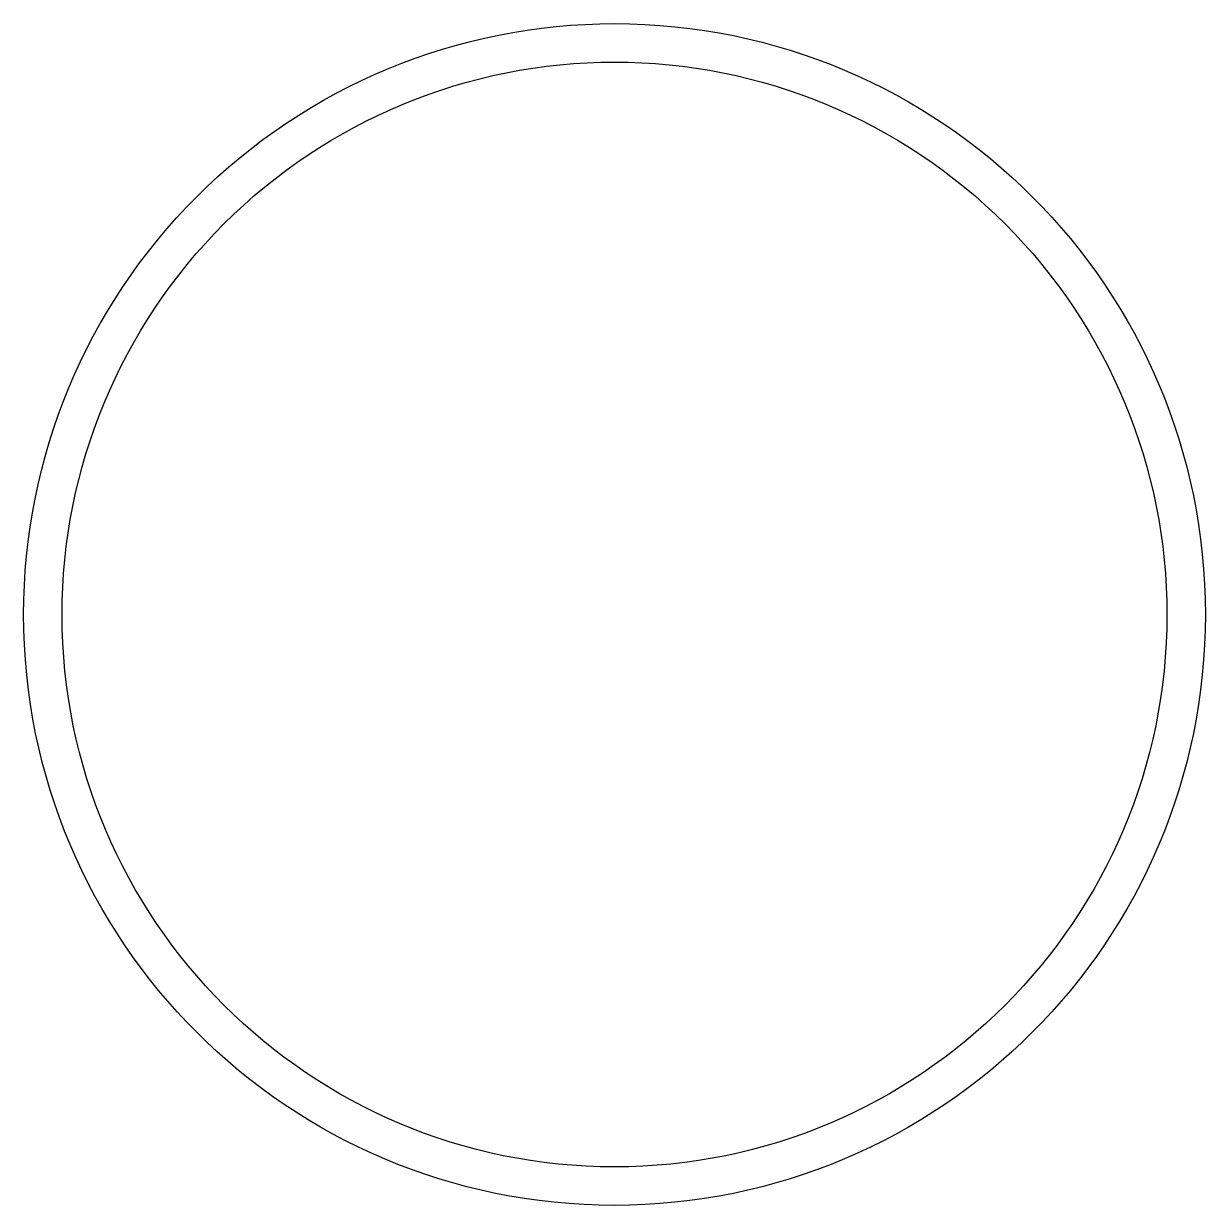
# Model space of a CAD drawing. Extents: x 0 to 430, y 0 to 430.
import ezdxf

# ---------------------------------------------------------------- set-up
doc = ezdxf.new("R2010")
doc.units = 0
doc.layers.add('Calque_1', color=7, linetype='CONTINUOUS')

msp = doc.modelspace()

# ---------------------------------------------------------------- linework, layer by layer
at = {"layer": 'Calque_1', "color": 7}
for points in [[(415.86936, 214.99998)], [(429.86026, 214.99998)]]:
    msp.add_lwpolyline(points, close=True, dxfattribs=at)
for points in [[(63.070861, 366.929135), (103.364977, 407.223252), (158.015528, 429.860251), (215.000014, 429.86025)], [(215.000014, 429.86025), (333.664057, 429.860242), (429.860265, 333.664024), (429.86026, 214.99998)], [(72.963929, 357.036068), (110.63424, 394.70638), (161.726148, 415.869341), (215.000014, 415.86934)], [(215.000014, 415.86934), (268.273879, 415.869339), (319.365785, 394.706377), (357.036094, 357.036065)], [(0.13975, 214.99998), (0.139747, 271.984466), (22.776745, 326.635017), (63.070861, 366.929135)], [(14.13066, 214.999981), (14.130657, 268.273847), (35.293617, 319.365755), (72.963929, 357.036068)], [(357.036094, 357.036065), (394.706404, 319.365752), (415.869363, 268.273845), (415.86936, 214.99998)], [(215.000014, 0.139736), (96.335974, 0.139734), (0.139759, 96.33594), (0.13975, 214.99998)], [(215.000014, 14.130636), (104.062936, 14.130634), (14.130663, 104.062902), (14.13066, 214.999981)], [(415.86936, 214.999981), (415.869357, 104.062906), (325.937089, 14.130638), (215.000014, 14.130636)], [(429.86026, 214.99998), (429.860251, 96.335947), (333.664047, 0.139744), (215.000014, 0.139736)]]:
    msp.add_open_spline(points, degree=3, dxfattribs=at)

doc.saveas('drawing.dxf')
